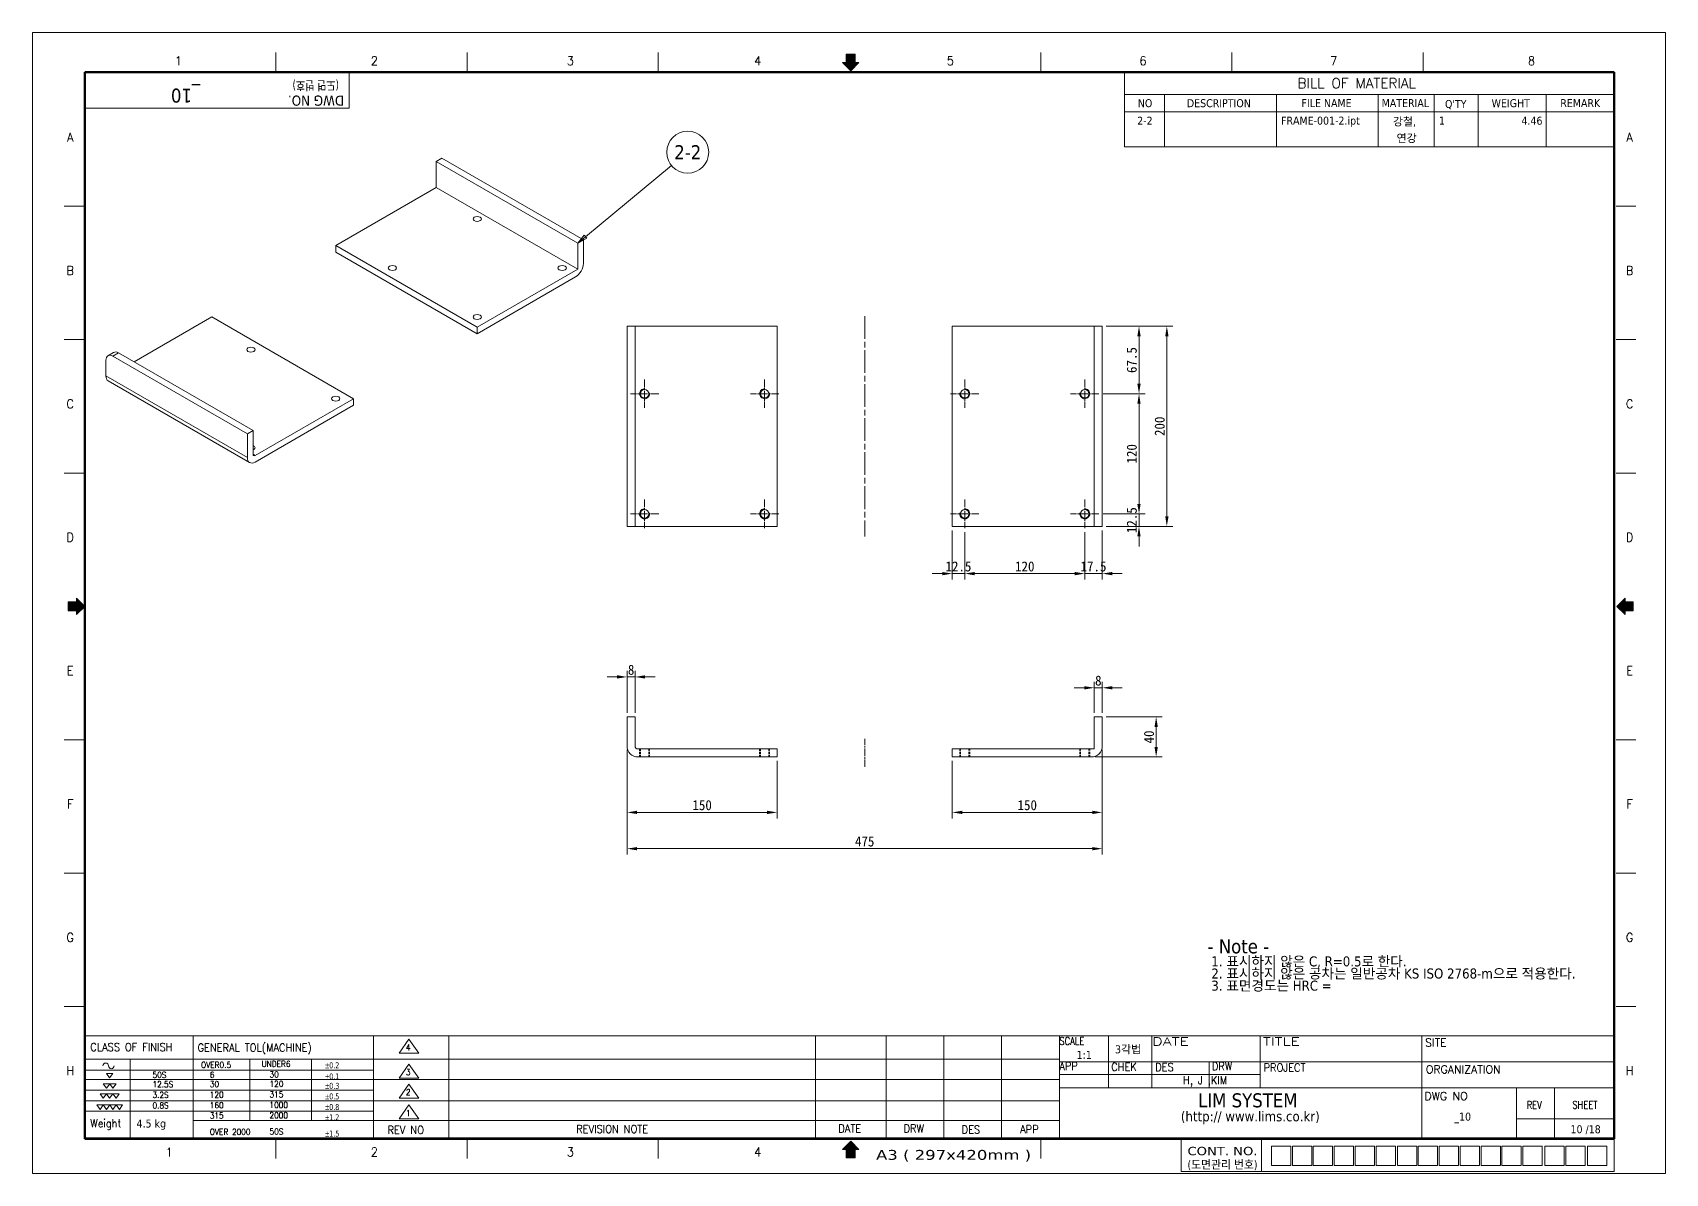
# Model space of a CAD drawing. Header units: millimetres. Extents: x 24 to 1656, y 24 to 1164.
import ezdxf
from ezdxf.enums import TextEntityAlignment as Align

# ---------------------------------------------------------------- set-up
doc = ezdxf.new("R2010")
doc.units = ezdxf.units.MM
doc.header["$LTSCALE"] = 4
doc.linetypes.add('CHAIN', pattern=[0.3543, 0.2362, -0.0295, 0.0591, -0.0295])
doc.linetypes.add('HIDDEN', pattern=[9.525, 6.35, -3.175])
doc.layers.get('0').update_dxf_attribs({"lineweight": 18})
for name, color, linetype, lineweight in [('SkizziergeometrieWIN-ISO', 7, 'Continuous', 50), ('가는실선_A4', 7, 'Continuous', 5), ('경계(ISO)', 7, 'Continuous', 70), ('굵은실선_A3', 7, 'Continuous', 18), ('제목(ISO)', 7, 'Continuous', 50)]:
    doc.layers.add(name, color=color, linetype=linetype, lineweight=lineweight)
for name, color, linetype, lineweight, true_color in [('가는실선_A3', 9, 'Continuous', 5, 0x808080), ('가는실선중심선_A3', 1, 'Continuous', 5, 0xff0000), ('가는파선_A3', 7, 'HIDDEN', 13, 0x008000), ('해치선_A3', 1, 'Continuous', 5, 0xff0000)]:
    doc.layers.add(name, color=color, linetype=linetype, lineweight=lineweight, true_color=true_color)
doc.styles.add('_ __ (ISO)', font='tahoma.ttf')
doc.styles.add('A3_DS_PartList', font='RomanC.shx')
doc.styles.add('A3_DS_TB02', font='tahoma.ttf')
doc.styles.add('ROMANC_37', font='tahoma.ttf')
doc.styles.add('ROMANC_61', font='ROMANC.shx')
doc.styles.add('주 텍스트 (ISO)', font='tahoma.ttf')
doc.styles.add('주문자_A3(3.5)', font='tahoma.ttf')
doc.styles.add('치수문자_A3(2.5)', font='')
doc.styles.add('텍스트 스타일12', font='tahoma.ttf')
doc.styles.add('텍스트 스타일171', font='ROMANC.shx', dxfattribs={"width": 0.9})
doc.styles.add('텍스트 스타일206', font='ROMANC.shx', dxfattribs={"width": 1.11072})
doc.styles.add('텍스트 스타일208', font='ROMANC.shx', dxfattribs={"width": 1.194322})
doc.styles.add('텍스트 스타일211', font='ROMANC.shx', dxfattribs={"width": 0.9})
doc.styles.add('텍스트 스타일213', font='RomanC.shx', dxfattribs={"width": 0.9})
doc.styles.add('텍스트 스타일233', font='RomanC.shx')
doc.styles.add('텍스트 스타일36', font='ROMANC.shx', dxfattribs={"width": 0.941937})
doc.styles.add('텍스트 스타일42', font='tahoma.ttf', dxfattribs={"width": 1.378837})
doc.styles.add('텍스트 스타일46', font='tahoma.ttf', dxfattribs={"width": 0.862937})
doc.styles.add('텍스트 스타일48', font='tahoma.ttf', dxfattribs={"width": 1.258573})
doc.styles.add('텍스트 스타일52', font='tahoma.ttf', dxfattribs={"width": 0.8})
doc.styles.add('텍스트 스타일65', font='romans.shx', dxfattribs={"width": 0.8})
doc.styles.get('치수문자_A3(2.5)').set_extended_font_data('GulimChe')
doc.dimstyles.new('치수_A3(2.5)', dxfattribs={"dimscale": 4, "dimtxt": 2.5, "dimasz": 2.5, "dimexe": 1.5, "dimexo": 1, "dimgap": 0.5, "dimtad": 1, "dimtoh": 1, "dimdec": 1, "dimrnd": 1e-08, "dimdsep": 46, "dimtxsty": '치수문자_A3(2.5)', "dimcen": 0.09, "dimdle": 10, "dimclrd": 8, "dimclre": 8, "dimclrt": 7, "dimadec": 1, "dimazin": 2, "dimtfac": 0.8, "dimtmove": 0, "dimatfit": 3, "dimfxl": 1, "dimtolj": 1, "dimtzin": 0, "dimlwd": -1, "dimlwe": -1, "dimarcsym": 0})

# ---------------------------------------------------------------- blocks, each defined once
blk = doc.blocks.new('경계 A3_경계')
for points in [[(405.98, 148.76), (403.92, 148.76), (403.92, 149.72), (401.86, 147.66), (403.92, 145.6), (403.92, 146.56), (405.98, 146.56)], [(211.52, 9.9), (211.52, 11.96), (212.48, 11.96), (210.42, 14.01), (208.36, 11.96), (209.32, 11.96), (209.32, 9.9)]]:
    blk.add_hatch(color=7).paths.add_polyline_path(points)
at = {"layer": '가는실선_A3'}
blk.add_hatch(color=7, dxfattribs=at).paths.add_polyline_path([(14.9, 148.76), (14.9, 146.56), (16.96, 146.56), (16.96, 145.6), (19.02, 147.66), (16.96, 149.72), (16.96, 148.76)])
at = {"layer": '해치선_A3'}
blk.add_hatch(color=7, dxfattribs=at).paths.add_polyline_path([(211.52, 283.53), (212.48, 283.53), (210.42, 281.47), (208.36, 283.53), (209.32, 283.53), (209.32, 285.59), (211.52, 285.59)])
for p, q in [((208.36, 283.53), (209.32, 283.53)), ((210.42, 281.47), (208.36, 283.53)), ((209.32, 285.59), (211.52, 285.59)), ((209.32, 283.53), (209.32, 285.59)), ((211.52, 285.59), (211.52, 283.53)), ((211.52, 283.53), (212.48, 283.53)), ((403.92, 149.72), (401.86, 147.66)), ((401.86, 147.66), (403.92, 145.6)), ((403.92, 148.76), (403.92, 149.72)), ((405.98, 148.76), (403.92, 148.76)), ((405.98, 146.56), (405.98, 148.76)), ((403.92, 146.56), (405.98, 146.56)), ((403.92, 145.6), (403.92, 146.56)), ((210.42, 14.01), (208.36, 11.96)), ((212.48, 11.96), (210.42, 14.01)), ((292.99, 6.43), (292.99, 14.6)), ((208.36, 11.96), (209.32, 11.96)), ((209.32, 11.96), (209.32, 9.9)), ((209.32, 9.9), (211.52, 9.9)), ((211.52, 9.9), (211.52, 11.96)), ((211.52, 11.96), (212.48, 11.96))]:
    blk.add_line(p, q)
at = {"color": 7}
for p, q in [((16.96, 148.76), (14.9, 148.76)), ((14.9, 148.76), (14.9, 146.56)), ((16.96, 149.72), (16.96, 148.76)), ((19.02, 147.66), (16.96, 149.72)), ((16.96, 145.6), (19.02, 147.66)), ((403.92, 149.72), (401.86, 147.66)), ((401.86, 147.66), (403.92, 145.6)), ((403.92, 148.76), (403.92, 149.72)), ((405.98, 148.76), (403.92, 148.76)), ((405.98, 146.56), (405.98, 148.76)), ((14.9, 146.56), (16.96, 146.56)), ((16.96, 146.56), (16.96, 145.6)), ((403.92, 145.6), (403.92, 146.56)), ((403.92, 146.56), (405.98, 146.56)), ((210.42, 14.01), (208.36, 11.96)), ((212.48, 11.96), (210.42, 14.01)), ((208.36, 11.96), (209.32, 11.96)), ((209.32, 11.96), (209.32, 9.9)), ((209.32, 9.9), (211.52, 9.9)), ((211.52, 9.9), (211.52, 11.96)), ((211.52, 11.96), (212.48, 11.96))]:
    blk.add_line(p, q, dxfattribs=at)
at = {"layer": 'SkizziergeometrieWIN-ISO', "lineweight": 18}
for p, q in [((6, 291), (414, 291)), ((6, 6), (6, 291)), ((414, 291), (414, 6)), ((414, 6), (6, 6))]:
    blk.add_line(p, q, dxfattribs=at)
at = {"layer": '가는실선_A3', "color": 7}
for p, q in [((66.79, 281.16), (66.79, 286.06)), ((114.57, 281.16), (114.57, 286.06)), ((162.34, 281.16), (162.34, 286.06)), ((257.9, 281.16), (257.9, 286.06)), ((305.67, 281.16), (305.67, 286.06)), ((353.45, 281.16), (353.45, 286.06)), ((18.75, 247.62), (13.85, 247.62)), ((401.71, 247.62), (406.61, 247.62)), ((18.75, 214.3), (13.85, 214.3)), ((401.71, 214.3), (406.61, 214.3)), ((18.75, 180.98), (13.85, 180.98)), ((401.71, 180.98), (406.61, 180.98)), ((14.9, 148.76), (16.96, 148.76)), ((14.9, 146.56), (14.9, 148.76)), ((16.96, 148.76), (16.96, 149.72)), ((16.96, 149.72), (19.02, 147.66)), ((19.02, 147.66), (16.96, 145.6)), ((16.96, 146.56), (14.9, 146.56)), ((16.96, 145.6), (16.96, 146.56)), ((18.75, 114.34), (13.85, 114.34)), ((401.71, 114.34), (406.61, 114.34)), ((18.75, 81.02), (13.85, 81.02)), ((401.71, 81.02), (406.61, 81.02)), ((18.75, 47.7), (13.85, 47.7)), ((18.75, 47.7), (13.85, 47.7)), ((401.71, 47.7), (406.61, 47.7)), ((66.79, 14.6), (66.79, 9.7)), ((66.79, 14.6), (66.79, 9.7)), ((114.57, 14.6), (114.57, 9.7)), ((162.34, 14.6), (162.34, 9.7)), ((257.9, 14.6), (257.9, 9.7)), ((313.09, 14.6), (313.09, 6.55)), ((315.58, 12.77), (315.58, 7.95)), ((315.58, 12.77), (320.4, 12.77)), ((320.4, 12.77), (320.4, 7.95)), ((320.81, 12.77), (320.81, 7.95)), ((320.81, 12.77), (325.63, 12.77)), ((325.63, 12.77), (325.63, 7.95)), ((326.03, 12.77), (326.03, 7.95)), ((326.03, 12.77), (330.86, 12.77)), ((330.86, 12.77), (330.86, 7.95)), ((331.26, 12.77), (336.09, 12.77)), ((331.26, 12.77), (331.26, 7.95)), ((336.09, 12.77), (336.09, 7.95)), ((336.49, 12.77), (336.49, 7.95)), ((336.49, 12.77), (341.31, 12.77)), ((341.31, 12.77), (341.31, 7.95)), ((341.72, 12.77), (341.72, 7.95)), ((341.72, 12.77), (346.54, 12.77)), ((346.54, 12.77), (346.54, 7.95)), ((347.03, 12.77), (351.86, 12.77)), ((347.03, 12.77), (347.03, 7.95)), ((351.86, 12.77), (351.86, 7.95)), ((352.26, 12.77), (352.26, 7.95)), ((352.26, 12.77), (357.09, 12.77)), ((357.09, 12.77), (357.09, 7.95)), ((357.49, 12.77), (357.49, 7.95)), ((357.49, 12.77), (362.31, 12.77)), ((362.31, 12.77), (362.31, 7.95)), ((362.72, 12.77), (362.72, 7.95)), ((362.72, 12.77), (367.54, 12.77)), ((367.54, 12.77), (367.54, 7.95)), ((367.94, 12.77), (372.77, 12.77)), ((367.94, 12.77), (367.94, 7.95)), ((372.77, 12.77), (372.77, 7.95)), ((373.17, 12.77), (373.17, 7.95)), ((373.17, 12.77), (378, 12.77)), ((378, 12.77), (378, 7.95)), ((378.4, 12.77), (378.4, 7.95)), ((378.4, 12.77), (383.22, 12.77)), ((383.22, 12.77), (383.22, 7.95)), ((383.88, 12.77), (388.7, 12.77)), ((383.88, 12.77), (383.88, 7.95)), ((388.7, 12.77), (388.7, 7.95)), ((389.1, 12.77), (389.1, 7.95)), ((389.1, 12.77), (393.93, 12.77)), ((393.93, 12.77), (393.93, 7.95)), ((394.55, 12.77), (394.55, 7.95)), ((394.55, 12.77), (399.37, 12.77)), ((399.37, 12.77), (399.37, 7.95)), ((401.22, 14.6), (401.22, 6.43)), ((292.99, 6.43), (401.22, 6.43)), ((315.58, 7.95), (320.4, 7.95)), ((320.81, 7.95), (325.63, 7.95)), ((326.03, 7.95), (330.86, 7.95)), ((331.26, 7.95), (336.09, 7.95)), ((336.49, 7.95), (341.31, 7.95)), ((341.72, 7.95), (346.54, 7.95)), ((347.03, 7.95), (351.86, 7.95)), ((352.26, 7.95), (357.09, 7.95)), ((357.49, 7.95), (362.31, 7.95)), ((362.72, 7.95), (367.54, 7.95)), ((367.94, 7.95), (372.77, 7.95)), ((373.17, 7.95), (378, 7.95)), ((378.4, 7.95), (383.22, 7.95)), ((383.88, 7.95), (388.7, 7.95)), ((389.1, 7.95), (393.93, 7.95)), ((394.55, 7.95), (399.37, 7.95))]:
    blk.add_line(p, q, dxfattribs=at)
at = {"layer": '가는실선_A3', "color": 7, "lineweight": 60}
for p, q in [((19.02, 281.16), (19.02, 14.6)), ((401.22, 281.16), (19.02, 281.16)), ((401.22, 14.6), (401.22, 281.16)), ((19.02, 14.6), (401.22, 14.6))]:
    blk.add_line(p, q, dxfattribs=at)
at = {"layer": '가는실선_A3', "color": 7, "lineweight": 13}
for p in [(85.08, 280.98), (19.02, 272.16)]:
    blk.add_line(p, (85.08, 272.16), dxfattribs=at)
at = {"layer": '굵은실선_A3'}
blk.add_line((212.48, 283.53), (210.42, 281.47), dxfattribs=at)
at = {"layer": '가는실선_A3', "color": 7, "style": '텍스트 스타일36', "width": 0.941937}
for s, p in [('1', (42.42, 283.98)), ('2', (91.4, 283.98)), ('3', (140.38, 283.98)), ('4', (187.21, 283.98)), ('5', (235.33, 283.98)), ('6', (283.45, 283.98)), ('7', (331.14, 283.98)), ('8', (380.55, 283.98)), ('A', (15.38, 264.88)), ('A', (405.08, 264.88)), ('B', (15.38, 231.56)), ('B', (405.08, 231.56)), ('C', (15.38, 198.24)), ('C', (405.08, 198.24)), ('D', (15.38, 164.92)), ('D', (405.08, 164.92)), ('E', (15.38, 131.6)), ('E', (405.08, 131.6)), ('F', (15.38, 98.28)), ('F', (405.08, 98.28)), ('G', (15.38, 64.96)), ('G', (405.08, 64.96)), ('H', (15.38, 31.64)), ('H', (405.08, 31.64)), ('1', (40.11, 11.29)), ('2', (91.4, 11.34)), ('3', (140.38, 11.34)), ('4', (187.21, 11.34))]:
    blk.add_text(s, height=2.2, dxfattribs=at).set_placement(p, align=Align.MIDDLE_CENTER)
at = {"layer": '가는실선_A3', "color": 7, "style": '텍스트 스타일52', "width": 0.8}
blk.add_text('(도면 번호)', height=2.293, rotation=180, dxfattribs=at).set_placement((82.53, 278.93))
at = {"layer": '가는실선_A3', "color": 7, "style": 'ROMANC_37'}
blk.add_text('DWG NO.', height=2.527, rotation=180, dxfattribs=at).set_placement((83.82, 275.28))
at = {"layer": '가는실선_A3', "color": 7}
for s, height, style, width, p, p2 in [('CONT. NO.', 2.084, '텍스트 스타일48', 1.258564, (294.58, 10.53), (312.09, 10.53)), ('A3 ( 297x420mm )', 2.463, '텍스트 스타일42', 1.378315, (216.76, 9.38), (255.51, 9.38)), ('(도면관리 번호)', 2.084, '텍스트 스타일46', 0.982376, (294.58, 7.15), (312.09, 7.15))]:
    blk.add_text(s, height=height, dxfattribs=dict(at, style=style, width=width)).set_placement(p, p2, align=Align.FIT)
at = {"layer": '경계(ISO)', "insert": (44.22, 275.84), "char_height": 3.5, "attachment_point": 5, "rotation": 180, "style": '주 텍스트 (ISO)'}
blk.add_mtext('_10 ', dxfattribs=at)
blk = doc.blocks.new('제목 블록 A3_표제란')
at = {"layer": '가는실선_A4', "lineweight": 13}
for p, q in [((25.42, 38.66), (269.12, 38.66)), ((208.17, 38.66), (208.17, 13.12)), ((269.12, 38.66), (407.77, 38.63)), ((25.42, 32.81), (269.12, 32.81))]:
    blk.add_line(p, q, dxfattribs=at)
at = {"layer": '가는실선_A4'}
for p, q in [((25.42, 13.12), (25.42, 38.66)), ((52.65, 38.66), (52.65, 13.12)), ((97.69, 38.66), (97.69, 13.12)), ((106.58, 37.75), (104.15, 34.26)), ((109.02, 34.26), (106.58, 37.75)), ((116.56, 13.12), (116.56, 38.69)), ((225.83, 38.66), (225.83, 12.86)), ((240.26, 38.66), (240.26, 12.86)), ((254.69, 38.66), (254.69, 13.12)), ((281.38, 38.66), (281.38, 25.66)), ((292.25, 38.65), (292.25, 25.66)), ((319.29, 38.65), (319.29, 25.66)), ((407.76, 13.12), (407.77, 38.63)), ((36.93, 32.81), (36.93, 19.82)), ((66.8, 32.81), (66.8, 17.47)), ((82.25, 32.81), (82.25, 17.47)), ((104.15, 34.26), (109.02, 34.26)), ((97.69, 30.03), (25.42, 30.03)), ((30.98, 29.24), (32.59, 29.24)), ((31.78, 28.13), (30.98, 29.24)), ((32.59, 29.24), (31.78, 28.13)), ((106.58, 31.55), (104.15, 28.06)), ((109.02, 28.06), (106.58, 31.55)), ((306.52, 32.15), (306.52, 25.66)), ((97.69, 25.05), (25.42, 25.05)), ((30.19, 26.66), (31.8, 26.66)), ((30.99, 25.55), (30.19, 26.66)), ((31.8, 26.66), (30.99, 25.55)), ((31.8, 26.66), (33.4, 26.66)), ((32.6, 25.55), (31.8, 26.66)), ((33.4, 26.66), (32.6, 25.55)), ((104.15, 28.06), (109.02, 28.06)), ((106.58, 26.57), (104.15, 23.08)), ((109.02, 23.08), (106.58, 26.57)), ((28.59, 21.34), (30.19, 21.34)), ((29.39, 20.23), (28.59, 21.34)), ((29.38, 24.16), (30.98, 24.16)), ((30.18, 23.05), (29.38, 24.16)), ((30.19, 21.34), (29.39, 20.23)), ((30.98, 24.16), (30.18, 23.05)), ((30.19, 21.34), (31.8, 21.34)), ((31, 20.23), (30.19, 21.34)), ((30.98, 24.16), (32.59, 24.16)), ((31.79, 23.05), (30.98, 24.16)), ((31.8, 21.34), (31, 20.23)), ((32.59, 24.16), (31.79, 23.05)), ((31.8, 21.34), (33.41, 21.34)), ((32.6, 20.23), (31.8, 21.34)), ((32.59, 24.16), (34.2, 24.16)), ((33.39, 23.05), (32.59, 24.16)), ((33.41, 21.34), (32.6, 20.23)), ((34.2, 24.16), (33.39, 23.05)), ((33.41, 21.34), (35.01, 21.34)), ((34.21, 20.23), (33.41, 21.34)), ((35.01, 21.34), (34.21, 20.23)), ((104.15, 23.08), (109.02, 23.08)), ((106.58, 21.34), (104.15, 17.85)), ((109.02, 17.85), (106.58, 21.34)), ((97.69, 19.82), (25.42, 19.82)), ((36.93, 19.82), (36.93, 13.12)), ((104.15, 17.85), (109.02, 17.85)), ((25.42, 13.12), (407.76, 13.12)), ((208.17, 13.12), (25.42, 13.12))]:
    blk.add_line(p, q, dxfattribs=at)
at = {"layer": '가는실선_A4', "color": 7}
for p, q in [((269.12, 13.12), (269.12, 38.66)), ((359.7, 38.64), (359.69, 13.12)), ((269.12, 32.15), (407.77, 32.15)), ((269.09, 27.68), (25.42, 27.68)), ((407.76, 25.66), (269.12, 25.66)), ((383.36, 25.66), (383.36, 13.12)), ((269.12, 22.4), (25.42, 22.4)), ((269.12, 17.47), (52.65, 17.47)), ((383.36, 17.91), (407.76, 17.92))]:
    blk.add_line(p, q, dxfattribs=at)
at = {"layer": '가는실선_A4', "color": 7, "linetype": 'Continuous'}
blk.add_line((392.85, 25.66), (392.85, 13.12), dxfattribs=at)
at = {"layer": '가는실선_A4'}
for centre, start, end in [((30.81, 31.11), 0, 180), ((32.21, 31.11), 180, 0)]:
    blk.add_arc(centre, 0.698, start, end, dxfattribs=at)
at = {"layer": '제목(ISO)', "color": 208, "lineweight": 5, "true_color": 0x400040}
blk.add_line((269.12, 28.95), (319.29, 28.95), dxfattribs=at)
at = {"layer": '가는실선_A3', "color": 7, "style": '텍스트 스타일12'}
blk.add_attdef('질량\\P1;_001', (38.51, 15.71), '', height=2, dxfattribs=at)
at = {"layer": '가는실선_A4', "color": 7}
for s, height, style, width, p in [('CLASS OF FINISH', 2, '텍스트 스타일171', 0.9, (26.97, 34.81)), ('GENERAL TOL(MACHINE)', 2, '텍스트 스타일171', 0.9, (53.76, 34.67)), ('SCALE', 1.911, '텍스트 스타일65', 0.8, (269.12, 36.36)), ('4', 1.5, '텍스트 스타일211', 0.9, (105.83, 34.98)), ('50S', 1.5, '텍스트 스타일211', 0.9, (42.49, 28.11)), ('OVER0.5', 1.5, '텍스트 스타일211', 0.9, (54.63, 30.6)), ('6', 1.5, '텍스트 스타일211', 0.9, (56.81, 28.15)), ('UNDER6', 1.5, '텍스트 스타일211', 0.9, (69.75, 30.85)), ('30', 1.5, '텍스트 스타일211', 0.9, (71.73, 28.22)), ('3', 1.5, '텍스트 스타일211', 0.9, (105.83, 28.78)), ('APP', 2, '텍스트 스타일171', 0.9, (269.12, 30.05)), ('CHEK', 2, '텍스트 스타일171', 0.9, (282.07, 29.86)), ('DES', 2, '텍스트 스타일171', 0.9, (293.07, 29.82)), ('DRW', 2, '텍스트 스타일171', 0.9, (307.23, 30.03)), ('PROJECT', 2, '텍스트 스타일171', 0.9, (320.13, 29.68)), ('3.2S', 1.5, '텍스트 스타일211', 0.9, (42.49, 23.12)), ('12.5S', 1.5, '텍스트 스타일211', 0.9, (42.49, 25.76)), ('30', 1.5, '텍스트 스타일211', 0.9, (56.81, 25.8)), ('120', 1.5, '텍스트 스타일211', 0.9, (56.81, 23.16)), ('315', 1.5, '텍스트 스타일211', 0.9, (71.73, 23.23)), ('120', 1.5, '텍스트 스타일211', 0.9, (71.73, 25.86)), ('2', 1.5, '텍스트 스타일211', 0.9, (105.83, 23.8)), ('H, J ,KIM', 2, '텍스트 스타일171', 0.9, (300.03, 26.54)), ('0.8S', 1.5, '텍스트 스타일211', 0.9, (42.49, 20.48)), ('160', 1.5, '텍스트 스타일211', 0.9, (56.81, 20.52)), ('1000', 1.5, '텍스트 스타일213', 0.9, (71.72, 20.59)), ('REV', 1.911, '텍스트 스타일65', 0.8, (385.9, 20.39)), ('SHEET', 1.911, '텍스트 스타일65', 0.8, (397.3, 20.42)), ('Weight', 2, '텍스트 스타일171', 0.9, (26.97, 15.76)), ('315', 1.5, '텍스트 스타일213', 0.9, (56.81, 17.94)), ('2000', 1.5, '텍스트 스타일211', 0.9, (71.72, 18.01)), ('1', 1.5, '텍스트 스타일211', 0.9, (105.83, 18.57)), ('REVISION NOTE', 2, '텍스트 스타일171', 0.9, (148.38, 14.33)), ('DATE', 2, '텍스트 스타일171', 0.9, (213.9, 14.44)), ('DRW', 2, '텍스트 스타일171', 0.9, (230.19, 14.46)), ('OVER 2000', 1.5, '텍스트 스타일211', 0.9, (56.81, 13.87)), ('50S', 1.5, '텍스트 스타일211', 0.9, (71.73, 13.94)), ('REV NO', 2, '텍스트 스타일171', 0.9, (101.23, 14.1)), ('DES', 2, '텍스트 스타일171', 0.9, (244.7, 14.2)), ('APP', 2, '텍스트 스타일171', 0.9, (259.32, 14.27))]:
    blk.add_text(s, height=height, dxfattribs=dict(at, style=style, width=width)).set_placement(p)
for s, style, width, p, p2 in [('DATE', '텍스트 스타일208', 1.22262, (292.31, 36.23), (301.51, 36.23)), ('TITLE', '텍스트 스타일206', 1.136317, (320.02, 36.23), (329.22, 36.23))]:
    blk.add_text(s, height=2, dxfattribs=dict(at, style=style, width=width)).set_placement(p, p2, align=Align.FIT)
at = {"layer": '가는실선_A4', "color": 7, "style": '텍스트 스타일233'}
for s, p in [('SITE', (360.5, 35.93)), ('ORGANIZATION', (360.7, 29.24)), ('DWG NO', (360.36, 22.57))]:
    blk.add_text(s, height=2, dxfattribs=at).set_placement(p)
at = {"layer": '가는실선_A4', "color": 7}
for s, insert, char_height, attachment_point, style in [('\\fTahoma|b0|i0;\\H2.0000;3각법', (283.03, 35.14), 2, 4, '주문자_A3(3.5)'), ('\\fAIGDT|b0|i0;\\W0.90;\\H1.5000;`\\fTahoma|b0|i0;\\W0.90;\\H1.5000;0.2', (85.63, 30.47), 1.5, 7, 'ROMANC_61'), ('\\fAIGDT|b0|i0;\\W0.90;\\H1.5000;`\\fTahoma|b0|i0;\\W0.90;\\H1.5000;0.1', (85.63, 27.69), 1.5, 7, 'ROMANC_61'), ('\\fAIGDT|b0|i0;\\W0.90;\\H1.5000;`\\fTahoma|b0|i0;\\W0.90;\\H1.5000;0.3', (85.63, 25.34), 1.5, 7, 'ROMANC_61'), ('\\fAIGDT|b0|i0;\\W0.90;\\H1.5000;`\\fTahoma|b0|i0;\\W0.90;\\H1.5000;0.5', (85.63, 22.71), 1.5, 7, 'ROMANC_61'), ('\\fAIGDT|b0|i0;\\W0.90;\\H1.5000;`\\fTahoma|b0|i0;\\W0.90;\\H1.5000;0.8', (85.62, 20.06), 1.5, 7, 'ROMANC_61'), ('\\fAIGDT|b0|i0;\\W0.90;\\H1.5000;`\\fTahoma|b0|i0;\\W0.90;\\H1.5000;1.2', (85.62, 17.48), 1.5, 7, 'ROMANC_61'), ('\\fAIGDT|b0|i0;\\W0.90;\\H1.5000;`\\fTahoma|b0|i0;\\W0.90;\\H1.5000;1.5', (85.63, 13.42), 1.5, 7, 'ROMANC_61')]:
    blk.add_mtext(s, dxfattribs=dict(at, insert=insert, char_height=char_height, attachment_point=attachment_point, style=style))
at = {"layer": '가는실선_A4', "char_height": 2, "style": '주 텍스트 (ISO)'}
for s, insert, attachment_point in [('\\fTahoma|b0|i0;\\H2.0000;_10 ', (369.91, 18.11), 5), ('\\fTahoma|b0|i0;\\H2.0000;10 /18 ', (400.63, 16.28), 2)]:
    blk.add_mtext(s, dxfattribs=dict(at, insert=insert, attachment_point=attachment_point))
at = {"layer": '가는실선_A4', "color": 7, "style": '텍스트 스타일12'}
blk.add_attdef('설명', text='', height=2, dxfattribs=at).set_placement((331.27, 35.73), align=Align.MIDDLE_LEFT)
blk.add_attdef('SCALE_001', (273.43, 32.87), '', height=2, dxfattribs=at)
blk.add_attdef('프로젝트', text='', height=2, dxfattribs=at).set_placement((340.77, 28.27), align=Align.MIDDLE_CENTER)
at = {"layer": '가는실선_A4', "style": '텍스트 스타일12'}
blk.add_attdef('리비전_번호', text='', height=2, dxfattribs=at).set_placement((388.38, 15.27), align=Align.MIDDLE_CENTER)
at = {"layer": '제목(ISO)', "char_height": 3.5, "attachment_point": 1, "style": '주 텍스트 (ISO)'}
for s, insert, line_spacing_factor in [('- Note -\\P{\\H0.71429x; 1. \\fGulim|b0|i0|c129|p50;표시하지 않은 \\fTahoma|b0|i0|c129|p34;C, R=0.5\\fGulim|b0|i0|c129|p50;로 한다\\fTahoma|b0|i0|c129|p34;.\\H1.54068x; \\H0.64906x;\\P 2. \\fGulim|b0|i0|c129|p50;표시하지 않은 공차는 일반공차 \\fTahoma|b0|i0|c129|p34;KS ISO 2768-m\\fGulim|b0|i0|c129|p50;으로 적용한다\\fTahoma|b0|i0|c129|p34;.\\H1.32612x; \\H0.75408x;\\P 3. \\fGulim|b0|i0|c129|p50;표면경도는 \\fTahoma|b0|i0|c129|p34;HRC = \\H1.31974x; }', (306.15, 62.72), 0.727683), ('{\\H1x;    LIM SYSTEM\\H0.71429x;  \\P (http:// www.lims.co.kr)\\H1.44773x; }', (298.53, 24.26), 0.771785)]:
    blk.add_mtext(s, dxfattribs=dict(at, insert=insert, line_spacing_factor=line_spacing_factor))
at = {"layer": '제목(ISO)', "style": '텍스트 스타일12'}
for tag, p in [('관리자', (373.93, 36.39)), ('공급업자', (383.08, 28.64))]:
    blk.add_attdef(tag, text='', height=2, dxfattribs=at).set_placement(p, align=Align.TOP_LEFT)
blk = doc.blocks.new('*D16')
at = {"layer": 'Defpoints', "color": 0, "transparency": 16777216}
for p in [(1093.2, 870.6), (1093.2, 670.6), (1157.7, 670.6)]:
    blk.add_point(p, dxfattribs=at)
at = {"layer": '가는실선_A4', "color": 8, "transparency": 16777216}
for p, q in [((1097.2, 870.6), (1163.7, 870.6)), ((1157.7, 860.6), (1157.7, 680.6)), ((1097.2, 670.6), (1163.7, 670.6))]:
    blk.add_line(p, q, dxfattribs=at)
for points in [[(1156.1, 860.6), (1159.4, 860.6), (1157.7, 870.6)], [(1156.1, 680.6), (1159.4, 680.6), (1157.7, 670.6)]]:
    blk.add_solid(points, dxfattribs=at)
at = {"layer": '가는실선_A4', "color": 7, "transparency": 16777216, "insert": (1150.6, 770.6), "char_height": 10, "attachment_point": 5, "rotation": 90, "style": '치수문자_A3(2.5)'}
blk.add_mtext('\\A1;200', dxfattribs=at)
blk = doc.blocks.new('*D17')
at = {"layer": 'Defpoints', "color": 0, "transparency": 16777216}
for p in [(1093.2, 480.1), (1082.2, 440.1), (1147, 440.1)]:
    blk.add_point(p, dxfattribs=at)
at = {"layer": '가는실선_A4', "color": 8, "transparency": 16777216}
for p, q in [((1097.2, 480.1), (1153, 480.1)), ((1147, 470.1), (1147, 450.1)), ((1086.2, 440.1), (1153, 440.1))]:
    blk.add_line(p, q, dxfattribs=at)
for points in [[(1145.4, 470.1), (1148.7, 470.1), (1147, 480.1)], [(1145.4, 450.1), (1148.7, 450.1), (1147, 440.1)]]:
    blk.add_solid(points, dxfattribs=at)
at = {"layer": '가는실선_A4', "color": 7, "transparency": 16777216, "insert": (1139.9, 460.1), "char_height": 10, "attachment_point": 5, "rotation": 90, "style": '치수문자_A3(2.5)'}
blk.add_mtext('\\A1;40', dxfattribs=at)
blk = doc.blocks.new('*D18')
at = {"layer": 'Defpoints', "color": 0, "transparency": 16777216}
for p in [(1085.2, 509.3), (1085.2, 480.1), (1093.2, 480.1)]:
    blk.add_point(p, dxfattribs=at)
at = {"layer": '가는실선_A4', "color": 8, "transparency": 16777216}
for p, q in [((1075.2, 509.3), (1065.2, 509.3)), ((1085.2, 484.1), (1085.2, 515.3)), ((1093.2, 509.3), (1085.2, 509.3)), ((1093.2, 484.1), (1093.2, 515.3)), ((1103.2, 509.3), (1113.2, 509.3))]:
    blk.add_line(p, q, dxfattribs=at)
for points in [[(1075.2, 510.9), (1075.2, 507.6), (1085.2, 509.3)], [(1103.2, 510.9), (1103.2, 507.6), (1093.2, 509.3)]]:
    blk.add_solid(points, dxfattribs=at)
at = {"layer": '가는실선_A4', "color": 7, "transparency": 16777216, "insert": (1089.2, 516.4), "char_height": 10, "attachment_point": 5, "style": '치수문자_A3(2.5)'}
blk.add_mtext('\\A1;8', dxfattribs=at)
blk = doc.blocks.new('*D19')
at = {"layer": 'Defpoints', "color": 0, "transparency": 16777216}
for p in [(626.2, 520.1), (618.2, 480.1), (626.2, 480.1)]:
    blk.add_point(p, dxfattribs=at)
at = {"layer": '가는실선_A4', "color": 8, "transparency": 16777216}
for p, q in [((618.2, 484.1), (618.2, 526.1)), ((626.2, 484.1), (626.2, 526.1)), ((608.2, 520.1), (598.2, 520.1)), ((618.2, 520.1), (626.2, 520.1)), ((636.2, 520.1), (646.2, 520.1))]:
    blk.add_line(p, q, dxfattribs=at)
for points in [[(608.2, 521.8), (608.2, 518.5), (618.2, 520.1)], [(636.2, 521.8), (636.2, 518.5), (626.2, 520.1)]]:
    blk.add_solid(points, dxfattribs=at)
at = {"layer": '가는실선_A4', "color": 7, "transparency": 16777216, "insert": (622.2, 527.2), "char_height": 10, "attachment_point": 5, "style": '치수문자_A3(2.5)'}
blk.add_mtext('\\A1;8', dxfattribs=at)
blk = doc.blocks.new('*D20')
at = {"layer": 'Defpoints', "color": 0, "transparency": 16777216}
for p in [(618.2, 451.1), (768.2, 440.1), (618.2, 384.7)]:
    blk.add_point(p, dxfattribs=at)
at = {"layer": '가는실선_A4', "color": 8, "transparency": 16777216}
for p, q in [((618.2, 447.1), (618.2, 378.7)), ((768.2, 436.1), (768.2, 378.7)), ((758.2, 384.7), (628.2, 384.7))]:
    blk.add_line(p, q, dxfattribs=at)
for points in [[(628.2, 386.4), (628.2, 383.1), (618.2, 384.7)], [(758.2, 386.4), (758.2, 383.1), (768.2, 384.7)]]:
    blk.add_solid(points, dxfattribs=at)
at = {"layer": '가는실선_A4', "color": 7, "transparency": 16777216, "insert": (693.2, 391.9), "char_height": 10, "attachment_point": 5, "style": '치수문자_A3(2.5)'}
blk.add_mtext('\\A1;150', dxfattribs=at)
blk = doc.blocks.new('*D21')
at = {"layer": 'Defpoints', "color": 0, "transparency": 16777216}
for p in [(1093.2, 451.1), (943.2, 440.1), (1093.2, 384.7)]:
    blk.add_point(p, dxfattribs=at)
at = {"layer": '가는실선_A4', "color": 8, "transparency": 16777216}
for p, q in [((1093.2, 447.1), (1093.2, 378.7)), ((943.2, 436.1), (943.2, 378.7)), ((953.2, 384.7), (1083.2, 384.7))]:
    blk.add_line(p, q, dxfattribs=at)
for points in [[(953.2, 386.4), (953.2, 383.1), (943.2, 384.7)], [(1083.2, 386.4), (1083.2, 383.1), (1093.2, 384.7)]]:
    blk.add_solid(points, dxfattribs=at)
at = {"layer": '가는실선_A4', "color": 7, "transparency": 16777216, "insert": (1018.2, 391.9), "char_height": 10, "attachment_point": 5, "style": '치수문자_A3(2.5)'}
blk.add_mtext('\\A1;150', dxfattribs=at)
blk = doc.blocks.new('*D22')
at = {"layer": 'Defpoints', "color": 0, "transparency": 16777216}
for p in [(618.2, 451.1), (1093.2, 451.1), (1093.2, 348.5)]:
    blk.add_point(p, dxfattribs=at)
at = {"layer": '가는실선_A4', "color": 8, "transparency": 16777216}
for p, q in [((618.2, 447.1), (618.2, 342.5)), ((1093.2, 447.1), (1093.2, 342.5)), ((628.2, 348.5), (1083.2, 348.5))]:
    blk.add_line(p, q, dxfattribs=at)
for points in [[(628.2, 350.1), (628.2, 346.8), (618.2, 348.5)], [(1083.2, 350.1), (1083.2, 346.8), (1093.2, 348.5)]]:
    blk.add_solid(points, dxfattribs=at)
at = {"layer": '가는실선_A4', "color": 7, "transparency": 16777216, "insert": (855.7, 355.6), "char_height": 10, "attachment_point": 5, "style": '치수문자_A3(2.5)'}
blk.add_mtext('\\A1;475', dxfattribs=at)
blk = doc.blocks.new('*D23')
at = {"layer": 'Defpoints', "color": 0, "transparency": 16777216}
for p in [(1093.2, 870.6), (1089.9, 803.1), (1129.9, 803.1)]:
    blk.add_point(p, dxfattribs=at)
at = {"layer": '가는실선_A4', "color": 8, "transparency": 16777216}
for p, q in [((1097.2, 870.6), (1135.9, 870.6)), ((1129.9, 860.6), (1129.9, 813.1)), ((1093.9, 803.1), (1135.9, 803.1))]:
    blk.add_line(p, q, dxfattribs=at)
for points in [[(1128.2, 860.6), (1131.5, 860.6), (1129.9, 870.6)], [(1128.2, 813.1), (1131.5, 813.1), (1129.9, 803.1)]]:
    blk.add_solid(points, dxfattribs=at)
at = {"layer": '가는실선_A4', "color": 7, "transparency": 16777216, "insert": (1122.7, 836.8), "char_height": 10, "attachment_point": 5, "rotation": 90, "style": '치수문자_A3(2.5)'}
blk.add_mtext('\\A1;67.5', dxfattribs=at)
blk = doc.blocks.new('*D24')
at = {"layer": 'Defpoints', "color": 0, "transparency": 16777216}
for p in [(1089.9, 803.1), (1089.9, 683.1), (1129.9, 683.1)]:
    blk.add_point(p, dxfattribs=at)
at = {"layer": '가는실선_A4', "color": 8, "transparency": 16777216}
for p, q in [((1093.9, 803.1), (1135.9, 803.1)), ((1129.9, 793.1), (1129.9, 693.1)), ((1093.9, 683.1), (1135.9, 683.1))]:
    blk.add_line(p, q, dxfattribs=at)
for points in [[(1128.2, 793.1), (1131.5, 793.1), (1129.9, 803.1)], [(1128.2, 693.1), (1131.5, 693.1), (1129.9, 683.1)]]:
    blk.add_solid(points, dxfattribs=at)
at = {"layer": '가는실선_A4', "color": 7, "transparency": 16777216, "insert": (1122.7, 743.1), "char_height": 10, "attachment_point": 5, "rotation": 90, "style": '치수문자_A3(2.5)'}
blk.add_mtext('\\A1;120', dxfattribs=at)
blk = doc.blocks.new('*D25')
at = {"layer": 'Defpoints', "color": 0, "transparency": 16777216}
for p in [(1089.9, 683.1), (1093.2, 670.6), (1129.9, 670.6)]:
    blk.add_point(p, dxfattribs=at)
at = {"layer": '가는실선_A4', "color": 8, "transparency": 16777216}
for p, q in [((1129.9, 693.1), (1129.9, 703.1)), ((1093.9, 683.1), (1135.9, 683.1)), ((1097.2, 670.6), (1135.9, 670.6)), ((1129.9, 683.1), (1129.9, 670.6)), ((1129.9, 660.6), (1129.9, 650.6))]:
    blk.add_line(p, q, dxfattribs=at)
for points in [[(1128.2, 693.1), (1131.5, 693.1), (1129.9, 683.1)], [(1128.2, 660.6), (1131.5, 660.6), (1129.9, 670.6)]]:
    blk.add_solid(points, dxfattribs=at)
at = {"layer": '가는실선_A4', "color": 7, "transparency": 16777216, "insert": (1122.7, 676.8), "char_height": 10, "attachment_point": 5, "rotation": 90, "style": '치수문자_A3(2.5)'}
blk.add_mtext('\\A1;12.5', dxfattribs=at)
blk = doc.blocks.new('*D26')
at = {"layer": 'Defpoints', "color": 0, "transparency": 16777216}
for p in [(1093.2, 670.6), (1075.7, 668.9), (1075.7, 623.4)]:
    blk.add_point(p, dxfattribs=at)
at = {"layer": '가는실선_A4', "color": 8, "transparency": 16777216}
for p, q in [((1075.7, 664.9), (1075.7, 617.4)), ((1093.2, 666.6), (1093.2, 617.4)), ((1065.7, 623.4), (1055.7, 623.4)), ((1093.2, 623.4), (1075.7, 623.4)), ((1103.2, 623.4), (1113.2, 623.4))]:
    blk.add_line(p, q, dxfattribs=at)
for points in [[(1065.7, 625), (1065.7, 621.7), (1075.7, 623.4)], [(1103.2, 625), (1103.2, 621.7), (1093.2, 623.4)]]:
    blk.add_solid(points, dxfattribs=at)
at = {"layer": '가는실선_A4', "color": 7, "transparency": 16777216, "insert": (1084.4, 630.5), "char_height": 10, "attachment_point": 5, "style": '치수문자_A3(2.5)'}
blk.add_mtext('\\A1;17.5', dxfattribs=at)
blk = doc.blocks.new('*D27')
at = {"layer": 'Defpoints', "color": 0, "transparency": 16777216}
for p in [(955.7, 668.9), (1075.7, 668.9), (955.7, 623.4)]:
    blk.add_point(p, dxfattribs=at)
at = {"layer": '가는실선_A4', "color": 8, "transparency": 16777216}
for p, q in [((955.7, 664.9), (955.7, 617.4)), ((1075.7, 664.9), (1075.7, 617.4)), ((1065.7, 623.4), (965.7, 623.4))]:
    blk.add_line(p, q, dxfattribs=at)
for points in [[(965.7, 625), (965.7, 621.7), (955.7, 623.4)], [(1065.7, 625), (1065.7, 621.7), (1075.7, 623.4)]]:
    blk.add_solid(points, dxfattribs=at)
at = {"layer": '가는실선_A4', "color": 7, "transparency": 16777216, "insert": (1015.7, 630.5), "char_height": 10, "attachment_point": 5, "style": '치수문자_A3(2.5)'}
blk.add_mtext('\\A1;120', dxfattribs=at)
blk = doc.blocks.new('*D28')
at = {"layer": 'Defpoints', "color": 0, "transparency": 16777216}
for p in [(943.2, 670.6), (955.7, 668.9), (943.2, 623.4)]:
    blk.add_point(p, dxfattribs=at)
at = {"layer": '가는실선_A4', "color": 8, "transparency": 16777216}
for p, q in [((943.2, 666.6), (943.2, 617.4)), ((955.7, 664.9), (955.7, 617.4)), ((933.2, 623.4), (923.2, 623.4)), ((955.7, 623.4), (943.2, 623.4)), ((965.7, 623.4), (975.7, 623.4))]:
    blk.add_line(p, q, dxfattribs=at)
for points in [[(933.2, 625), (933.2, 621.7), (943.2, 623.4)], [(965.7, 625), (965.7, 621.7), (955.7, 623.4)]]:
    blk.add_solid(points, dxfattribs=at)
at = {"layer": '가는실선_A4', "color": 7, "transparency": 16777216, "insert": (949.4, 630.5), "char_height": 10, "attachment_point": 5, "style": '치수문자_A3(2.5)'}
blk.add_mtext('\\A1;12.5', dxfattribs=at)
blk = doc.blocks.new('품번기호13')
at = {"layer": '가는실선_A3'}
for p, q in [((144.14, 240.02), (165.66, 257.79)), ((143.82, 240.41), (142.21, 238.43)), ((144.14, 240.02), (142.21, 238.43)), ((142.21, 238.43), (144.45, 239.64)), ((144.45, 239.64), (143.82, 240.41))]:
    blk.add_line(p, q, dxfattribs=at)
at = {"layer": '가는실선_A3', "flags": 128}
blk.add_lwpolyline([(143.82, 240.41), (142.21, 238.43), (144.45, 239.64), (143.82, 240.41)], dxfattribs=at)
at = {"layer": '가는실선_A3'}
blk.add_circle((169.7, 261.13), 5.25, dxfattribs=at)
blk.add_solid([(143.82, 240.41), (142.21, 238.43), (144.45, 239.64), (143.82, 240.41)], dxfattribs=at)
at = {"layer": '가는실선_A3', "color": 7, "insert": (169.7, 261.13), "char_height": 3.5, "attachment_point": 5, "style": '_ __ (ISO)'}
blk.add_mtext('2-2', dxfattribs=at)
blk = doc.blocks.new('BILL OF MATERIAL7')
at = {"layer": '가는실선_A4'}
for p, q in [((401.22, 281.16), (278.87, 281.16)), ((278.87, 281.16), (278.87, 275.59)), ((401.22, 281.16), (401.22, 275.59)), ((401.22, 275.59), (278.87, 275.59)), ((278.87, 275.59), (278.87, 271.21)), ((288.87, 275.59), (288.87, 271.21)), ((316.87, 275.59), (316.87, 271.21)), ((342.27, 275.59), (342.27, 271.21)), ((356.22, 275.59), (356.22, 271.21)), ((367.22, 275.59), (367.22, 271.21)), ((384.22, 275.59), (384.22, 271.21)), ((401.22, 275.59), (401.22, 271.21)), ((401.22, 271.21), (278.87, 271.21)), ((278.87, 271.21), (278.87, 262.45)), ((288.87, 271.21), (288.87, 262.45)), ((316.87, 271.21), (316.87, 262.45)), ((342.27, 271.21), (342.27, 262.45)), ((356.22, 271.21), (356.22, 262.45)), ((367.22, 271.21), (367.22, 262.45)), ((384.22, 271.21), (384.22, 262.45)), ((401.22, 271.21), (401.22, 262.45)), ((401.22, 262.45), (278.87, 262.45))]:
    blk.add_line(p, q, dxfattribs=at)
at = {"layer": '가는실선_A4', "color": 7, "attachment_point": 7}
for s, insert, char_height, style in [('BILL OF MATERIAL', (322.09, 277.12), 2.5, 'A3_DS_PartList'), ('NO', (282.18, 272.34), 2, 'A3_DS_TB02'), ('DESCRIPTION', (294.44, 272.34), 2, 'A3_DS_TB02'), ('FILE NAME', (323.08, 272.4), 2, 'A3_DS_TB02'), ('MATERIAL', (343.11, 272.4), 2, 'A3_DS_TB02'), ("Q'TY", (358.93, 271.83), 2, 'A3_DS_TB02'), ('WEIGHT', (370.58, 272.34), 2, 'A3_DS_TB02'), ('REMARK', (387.75, 272.4), 2, 'A3_DS_TB02'), ('2-2', (282.01, 268), 2, 'A3_DS_TB02'), ('FRAME-001-2.ipt', (317.97, 267.45), 2, 'A3_DS_TB02'), ('강철, ', (345.93, 267.47), 2, 'A3_DS_TB02'), ('1', (357.42, 268.02), 2, 'A3_DS_TB02'), ('4.46', (378.04, 267.96), 2, 'A3_DS_TB02'), ('연강', (346.83, 263.44), 2, 'A3_DS_TB02')]:
    blk.add_mtext(s, dxfattribs=dict(at, insert=insert, char_height=char_height, style=style))

msp = doc.modelspace()

# ---------------------------------------------------------------- linework, layer by layer
at = {"layer": '가는실선_A3'}
for p, q in [((104.26, 840.65), (109.92, 843.91)), ((238.61, 739.4), (97.19, 821.05)), ((246.39, 741.44), (244.27, 742.67))]:
    msp.add_line(p, q, dxfattribs=at)
for centre, start, end in [((635.67, 803.1), 100, 10), ((755.67, 803.1), 100, 10), ((955.67, 803.1), 170, 80), ((1075.67, 803.1), 170, 80), ((635.67, 683.1), 100, 10), ((755.67, 683.1), 100, 10), ((955.67, 683.1), 170, 80), ((1075.67, 683.1), 170, 80)]:
    msp.add_arc(centre, 5, start, end, dxfattribs=at)
at = {"layer": '가는실선중심선_A3', "linetype": 'CHAIN', "ltscale": 23.990969}
msp.add_line((855.67, 880.6), (855.67, 660.6), dxfattribs=at)
at = {"layer": '가는실선중심선_A3', "linetype": 'CHAIN', "ltscale": 7.882805}
for p, q in [((635.67, 817.29), (635.67, 788.91)), ((755.67, 817.29), (755.67, 788.91)), ((955.67, 817.29), (955.67, 788.91)), ((1075.67, 817.29), (1075.67, 788.91)), ((649.85, 803.1), (621.48, 803.1)), ((769.85, 803.1), (741.48, 803.1)), ((969.85, 803.1), (941.48, 803.1)), ((1089.85, 803.1), (1061.48, 803.1)), ((635.67, 697.29), (635.67, 668.91)), ((755.67, 697.29), (755.67, 668.91)), ((955.67, 697.29), (955.67, 668.91)), ((1075.67, 697.29), (1075.67, 668.91)), ((649.85, 683.1), (621.48, 683.1)), ((769.85, 683.1), (741.48, 683.1)), ((969.85, 683.1), (941.48, 683.1)), ((1089.85, 683.1), (1061.48, 683.1))]:
    msp.add_line(p, q, dxfattribs=at)
at = {"layer": '가는실선중심선_A3', "linetype": 'CHAIN', "ltscale": 7.778352}
msp.add_line((855.67, 430.13), (855.67, 458.13), dxfattribs=at)
at = {"layer": '가는파선_A3', "ltscale": 0.082567}
for p, q in [((630.67, 448.13), (630.67, 440.13)), ((631.48, 448.13), (631.48, 440.13)), ((639.85, 448.13), (639.85, 440.13)), ((640.67, 440.13), (640.67, 448.13)), ((750.67, 448.13), (750.67, 440.13)), ((751.48, 448.13), (751.48, 440.13)), ((759.85, 448.13), (759.85, 440.13)), ((760.67, 440.13), (760.67, 448.13)), ((950.67, 448.13), (950.67, 440.13)), ((951.48, 440.13), (951.48, 448.13)), ((959.85, 440.13), (959.85, 448.13)), ((960.67, 440.13), (960.67, 448.13)), ((1070.67, 448.13), (1070.67, 440.13)), ((1071.48, 440.13), (1071.48, 448.13)), ((1079.85, 440.13), (1079.85, 448.13)), ((1080.67, 440.13), (1080.67, 448.13))]:
    msp.add_line(p, q, dxfattribs=at)
at = {"layer": '굵은실선_A3'}
for p, q in [((427.41, 1035.38), (433.07, 1038.65)), ((427.41, 1009.25), (427.41, 1035.38)), ((427.41, 1035.38), (568.83, 953.73)), ((433.07, 1038.65), (574.49, 957)), ((327, 951.28), (427.41, 1009.25)), ((427.41, 1009.25), (568.83, 927.6)), ((327, 944.75), (327, 951.28)), ((327, 951.28), (468.42, 869.63)), ((574.49, 957), (568.83, 953.73)), ((568.83, 953.73), (568.83, 927.6)), ((574.49, 933.32), (574.49, 957)), ((327, 944.75), (468.42, 863.1)), ((568.83, 927.6), (468.42, 869.63)), ((468.42, 863.1), (566.71, 919.85)), ((125.48, 834.93), (203.26, 879.84)), ((203.26, 879.84), (344.68, 798.19)), ((468.42, 869.63), (468.42, 863.1)), ((626.17, 870.6), (618.17, 870.6)), ((618.17, 860.6), (618.17, 870.6)), ((626.17, 870.6), (626.17, 860.6)), ((629.17, 870.6), (626.17, 870.6)), ((629.17, 870.6), (768.17, 870.6)), ((768.17, 870.6), (768.17, 670.6)), ((943.17, 870.6), (1085.17, 870.6)), ((943.17, 870.6), (943.17, 670.6)), ((1085.17, 870.6), (1093.17, 870.6)), ((1085.17, 870.6), (1085.17, 670.6)), ((1093.17, 870.6), (1093.17, 670.6)), ((618.17, 860.6), (618.17, 670.6)), ((626.17, 670.6), (626.17, 860.6)), ((97.19, 821.05), (97.19, 836.56)), ((99.26, 841.14), (104.92, 844.41)), ((104.26, 840.65), (238.61, 763.08)), ((244.27, 766.34), (109.92, 843.91)), ((99.47, 816.01), (240.89, 734.36)), ((344.68, 798.19), (246.39, 741.44)), ((246.39, 734.91), (344.68, 791.66)), ((344.68, 791.66), (344.68, 798.19)), ((244.27, 766.34), (238.61, 763.08)), ((238.61, 763.08), (238.61, 739.4)), ((244.27, 742.67), (244.27, 766.34)), ((626.17, 670.6), (618.17, 670.6)), ((626.17, 670.6), (629.17, 670.6)), ((768.17, 670.6), (629.17, 670.6)), ((1085.17, 670.6), (943.17, 670.6)), ((1093.17, 670.6), (1085.17, 670.6)), ((618.17, 480.13), (618.17, 451.13)), ((626.17, 480.13), (618.17, 480.13)), ((626.17, 451.13), (626.17, 480.13)), ((1085.17, 480.13), (1085.17, 448.13)), ((1093.17, 480.13), (1085.17, 480.13)), ((1093.17, 451.13), (1093.17, 480.13)), ((768.17, 448.13), (629.17, 448.13)), ((768.17, 440.13), (768.17, 448.13)), ((943.17, 448.13), (943.17, 440.13)), ((1085.17, 448.13), (943.17, 448.13)), ((629.17, 440.13), (768.17, 440.13)), ((943.17, 440.13), (1082.17, 440.13))]:
    msp.add_line(p, q, dxfattribs=at)
for centre in [(635.67, 803.1), (755.67, 803.1), (955.67, 803.1), (1075.67, 803.1), (635.67, 683.1), (755.67, 683.1), (955.67, 683.1), (1075.67, 683.1)]:
    msp.add_circle(centre, 4.19, dxfattribs=at)
for centre, radius, start, end in [((629.17, 451.13), 11, 180, 270), ((629.17, 451.13), 3, 180, 270), ((1082.17, 451.13), 11, 270, 0)]:
    msp.add_arc(centre, radius, start, end, dxfattribs=at)
for centre in [(468.42, 977.82), (383.57, 928.83), (553.28, 928.83), (468.42, 879.84), (242.15, 847.18), (327, 798.19)]:
    msp.add_ellipse(centre, major_axis=(4.19, 0), ratio=0.5773503, dxfattribs=at)
for centre, major_axis, start_param, end_param in [((566.71, 928.83), (-5.5, -9.53), 0.7853982, 2.3561945), ((104.26, 832.48), (-5, 8.66), 5.4977871, 7.0685835), ((109.92, 835.75), (-5, 8.66), 5.4977871, 6.2831853), ((104.97, 825.54), (-5.5, -9.53), 5.4977871, 6.2831853), ((242.15, 749.2), (4.19, 0), 5.2435369, 7.3228337), ((246.39, 743.89), (-5.5, -9.53), 5.4977871, 7.0685835), ((246.39, 743.89), (-1.5, -2.6), 5.4977871, 7.0685835)]:
    msp.add_ellipse(centre, major_axis=major_axis, ratio=0.5773503, start_param=start_param, end_param=end_param, dxfattribs=at)

# ---------------------------------------------------------------- block references
at = {"xscale": 4, "yscale": 4, "zscale": 4}
msp.add_blockref('경계 A3_경계', (0, 0), dxfattribs=at)
msp.add_blockref('제목 블록 A3_표제란', (-26.19, 6.95), dxfattribs=at).add_auto_attribs({'SCALE_001': '1:1', '질량\\P1;_001': '4.5 kg'})
at = {"layer": '가는실선_A3', "xscale": 4, "yscale": 4, "zscale": 4}
msp.add_blockref('품번기호13', (0, 0), dxfattribs=at)
at = {"layer": '가는실선_A4', "xscale": 4, "yscale": 4, "zscale": 4}
msp.add_blockref('BILL OF MATERIAL7', (0, 0), dxfattribs=at)

# ---------------------------------------------------------------- dimensions: what is measured, and where the dimension line sits
at = {"layer": '가는실선_A4', "color": 8, "true_color": 0x808080}
for base, p1, p2, angle, override, picture, middle in [((1129.85, 803.1), (1093.17, 870.6), (1089.85, 803.1), 90, {"dimgap": 0.5, "dimtoh": 0, "dimdec": 1, "dimtol": 0, "dimlim": 0, "dimtp": 0, "dimtm": 0, "dimtdec": 2, "dimtofl": 0, "dimatfit": 1}, '*D23', (1129.85, 836.85)), ((1157.73, 670.6), (1093.17, 870.6), (1093.17, 670.6), 90, {"dimgap": 0.5, "dimtoh": 0, "dimdec": 1, "dimtol": 0, "dimlim": 0, "dimtp": 0, "dimtm": 0, "dimtdec": 2, "dimtofl": 0, "dimatfit": 1}, '*D16', (1157.73, 770.6)), ((1129.85, 683.1), (1089.85, 803.1), (1089.85, 683.1), 90, {"dimgap": 0.5, "dimtoh": 0, "dimdec": 1, "dimtol": 0, "dimlim": 0, "dimtp": 0, "dimtm": 0, "dimtdec": 2, "dimtofl": 0, "dimatfit": 1}, '*D24', (1129.85, 743.1)), ((1129.85, 670.6), (1089.85, 683.1), (1093.17, 670.6), 90, {"dimgap": 0.5, "dimtoh": 0, "dimdec": 1, "dimtol": 0, "dimlim": 0, "dimtp": 0, "dimtm": 0, "dimtdec": 2, "dimtofl": 1, "dimatfit": 1}, '*D25', (1129.85, 676.85)), ((943.17, 623.37), (955.67, 668.91), (943.17, 670.6), 180, {"dimgap": 0.5, "dimtoh": 0, "dimdec": 1, "dimtol": 0, "dimlim": 0, "dimtp": 0, "dimtm": 0, "dimtdec": 2, "dimtofl": 1, "dimatfit": 1}, '*D28', (949.42, 623.37)), ((1075.67, 623.37), (1093.17, 670.6), (1075.67, 668.91), 180, {"dimgap": 0.5, "dimtoh": 0, "dimdec": 1, "dimtol": 0, "dimlim": 0, "dimtp": 0, "dimtm": 0, "dimtdec": 2, "dimtofl": 1, "dimatfit": 1}, '*D26', (1084.42, 623.37)), ((955.67, 623.37), (1075.67, 668.91), (955.67, 668.91), 180, {"dimgap": 0.5, "dimtoh": 0, "dimdec": 1, "dimtol": 0, "dimlim": 0, "dimtp": 0, "dimtm": 0, "dimtdec": 2, "dimtofl": 0, "dimatfit": 1}, '*D27', (1015.67, 623.37)), ((626.17, 520.13), (618.17, 480.13), (626.17, 480.13), 180, {"dimgap": 0.5, "dimtoh": 0, "dimdec": 1, "dimtol": 0, "dimlim": 0, "dimtp": 0, "dimtm": 0, "dimtdec": 2, "dimtofl": 1, "dimatfit": 1}, '*D19', (622.17, 520.13)), ((1085.17, 509.26), (1093.17, 480.13), (1085.17, 480.13), 180, {"dimgap": 0.5, "dimtoh": 0, "dimdec": 1, "dimtol": 0, "dimlim": 0, "dimtp": 0, "dimtm": 0, "dimtdec": 2, "dimtofl": 1, "dimatfit": 1}, '*D18', (1089.17, 509.26)), ((1147.05, 440.13), (1093.17, 480.13), (1082.17, 440.13), 270, {"dimgap": 0.5, "dimtoh": 0, "dimdec": 1, "dimtol": 0, "dimlim": 0, "dimtp": 0, "dimtm": 0, "dimtdec": 2, "dimtofl": 0, "dimatfit": 1}, '*D17', (1147.05, 460.13)), ((618.17, 384.74), (768.17, 440.13), (618.17, 451.13), 180, {"dimgap": 0.5, "dimtoh": 0, "dimdec": 1, "dimtol": 0, "dimlim": 0, "dimtp": 0, "dimtm": 0, "dimtdec": 2, "dimtofl": 0, "dimatfit": 1}, '*D20', (693.17, 384.74)), ((1093.17, 384.74), (943.17, 440.13), (1093.17, 451.13), 180, {"dimgap": 0.5, "dimtoh": 0, "dimdec": 1, "dimtol": 0, "dimlim": 0, "dimtp": 0, "dimtm": 0, "dimtdec": 2, "dimtofl": 0, "dimatfit": 1}, '*D21', (1018.17, 384.74))]:
    dim = msp.add_linear_dim(base=base, p1=p1, p2=p2, angle=angle, dimstyle='치수_A3(2.5)', override=override, dxfattribs=at)
    dim.commit()
    dim.dimension.update_dxf_attribs({"geometry": picture, "text_midpoint": middle, "dimtype": 160})
dim = msp.add_linear_dim(base=(1093.17, 348.46), p1=(618.17, 451.13), p2=(1093.17, 451.13), dimstyle='치수_A3(2.5)', override={"dimgap": 0.5, "dimtoh": 0, "dimdec": 1, "dimtol": 0, "dimlim": 0, "dimtp": 0, "dimtm": 0, "dimtdec": 2, "dimtofl": 0, "dimatfit": 1}, dxfattribs=at)
dim.commit()
dim.dimension.update_dxf_attribs({"geometry": '*D22', "text_midpoint": (855.67, 348.46), "dimtype": 160})

doc.saveas('drawing.dxf')
